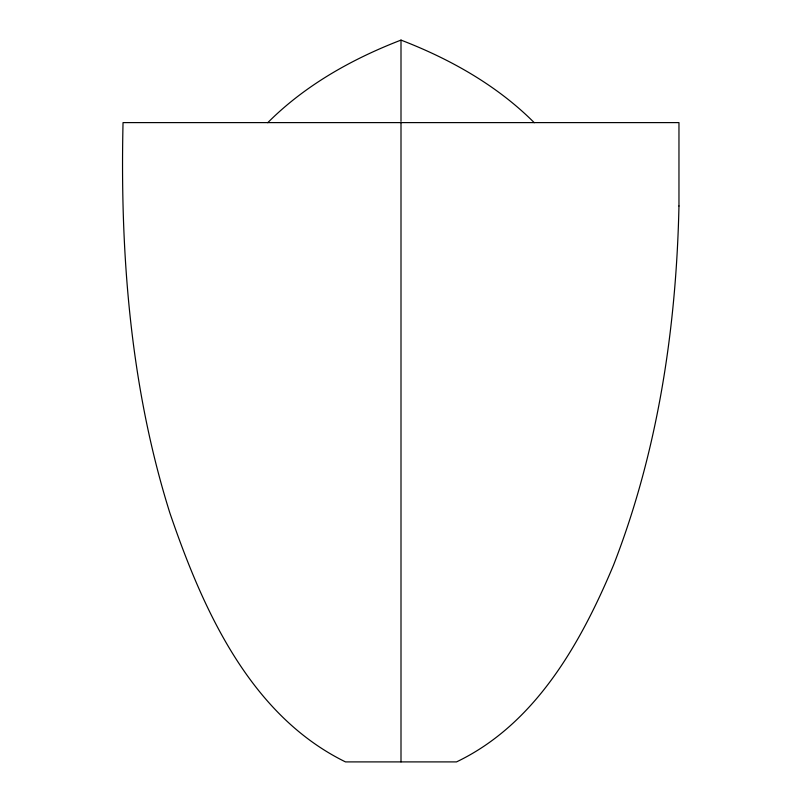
<?xml version="1.0" encoding="UTF-8"?>
<svg xmlns="http://www.w3.org/2000/svg" width="802" height="802" viewBox="0 0 802 802"><rect width="100%" height="100%" fill="white"/><g stroke="black" fill="none" stroke-linecap="round" stroke-linejoin="round"><path stroke-width="1.2" d="M267.728 122.706C304.92 85.373 352.098 58.927 401 40.1C449.902 58.927 497.08 85.373 534.272 122.706M401 40.1L401 121.393M401 122.606L401 761.9M678.963 205.994C676.297 328.078 657.991 450.924 613.52 565.129C580.949 642.773 535.586 724.046 456.518 761.9L345.482 761.9C249.582 714.873 202.575 608.728 169.854 512.939C130.335 386.975 120.009 254.003 123.037 122.606L678.963 122.606L678.963 205.994"/></g></svg>
